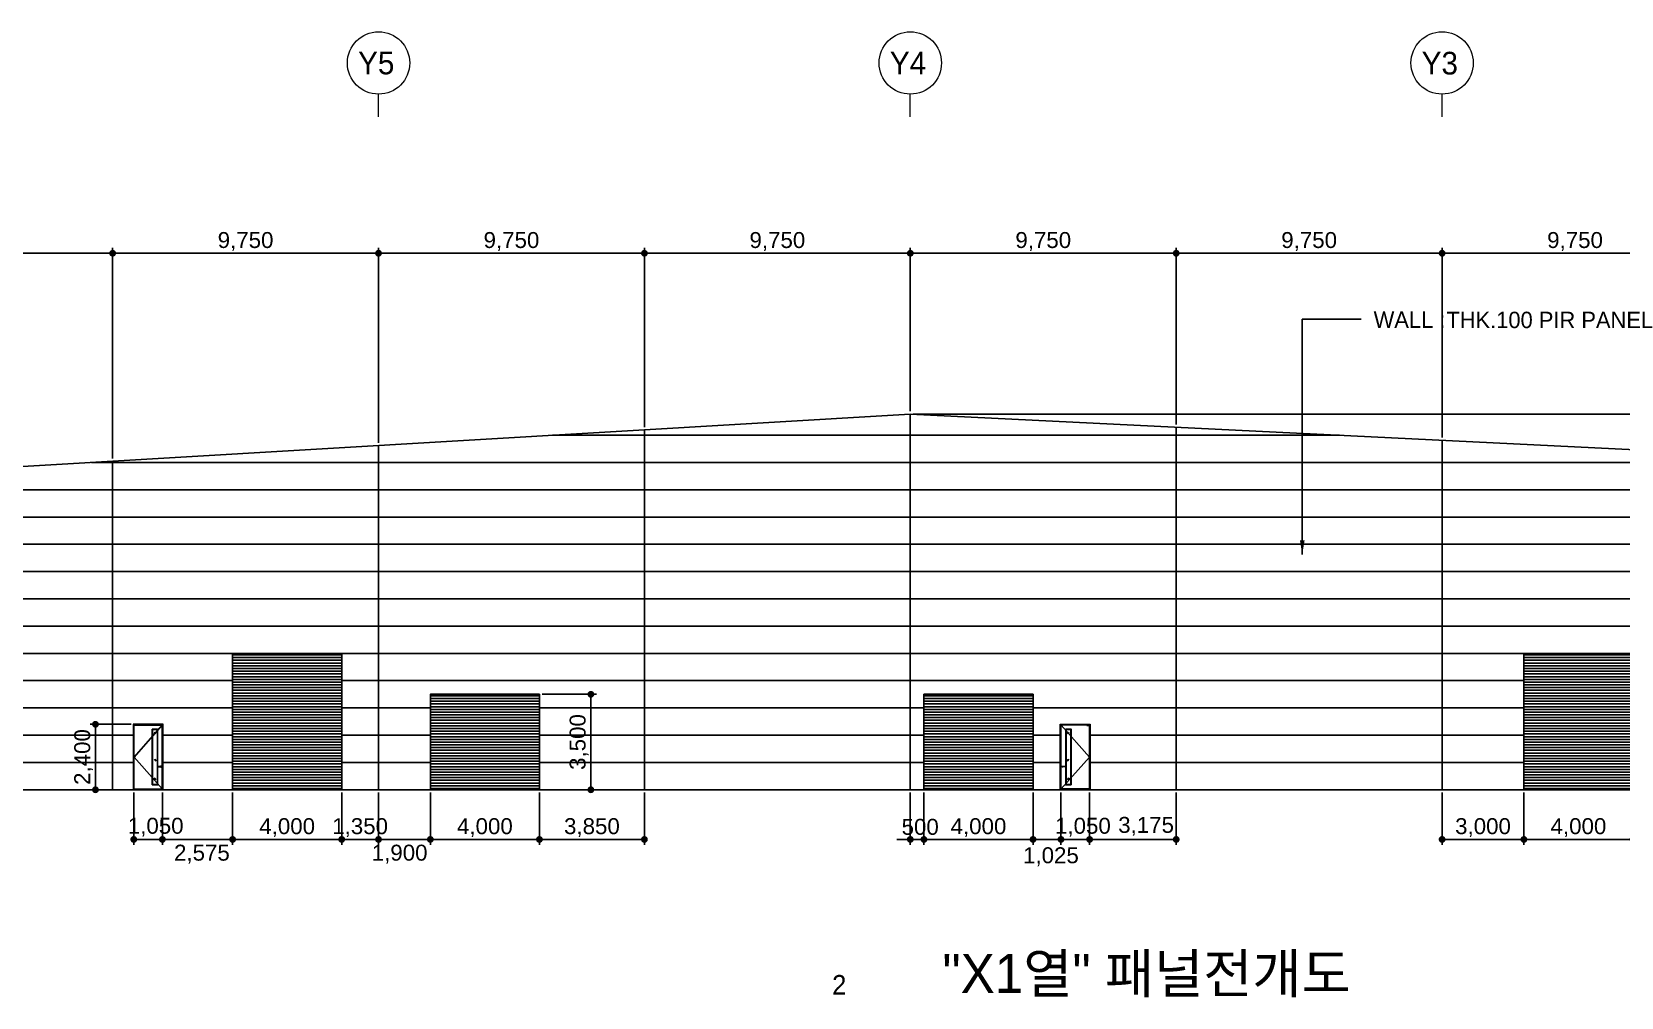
# Model space of a CAD drawing. Header units: millimetres. Extents: x 5734690 to 6791112, y -2208365 to -2031423.
# Drawn here: x 6468614 to 6526896, y -2120454 to -2085056 of the extents above; entities that cross this region are included whole.
import ezdxf
from ezdxf.enums import TextEntityAlignment as Align

# ---------------------------------------------------------------- set-up
doc = ezdxf.new("R2010")
doc.units = ezdxf.units.MM
doc.header["$LTSCALE"] = 1000
doc.linetypes.add('CEN', pattern=[62, 60, -1, 0, -1])
doc.linetypes.add('CONTINOUS', pattern=[0])
doc.layers.get('0').update_dxf_attribs({"lineweight": 9})
doc.layers.get('DEFPOINTS').update_dxf_attribs({"color": 140})
for name, color, linetype in [('3ELEV', 3, 'Continuous'), ('6ELEV', 6, 'Continuous'), ('8', 8, 'Continuous'), ('AA_LEAD', 7, 'Continuous'), ('CEN', 1, 'CEN'), ('DIMM', 4, 'Continuous'), ('E', 15, 'Continuous'), ('PANEL 입면', 5, 'Continuous'), ('PANEL-INT', 4, 'CONTINOUS'), ('PAT', 252, 'Continuous'), ('TEX', 3, 'Continuous'), ('WINDOW', 4, 'Continuous')]:
    doc.layers.add(name, color=color, linetype=linetype)
for name, color, linetype, lineweight in [('7', 7, 'Continuous', 5), ('DOOR', 6, 'Continuous', 13), ('TXT', 7, 'Continuous', 13)]:
    doc.layers.add(name, color=color, linetype=linetype, lineweight=lineweight)
doc.styles.add('HT-400', font='Dotum.ttf', dxfattribs={"height": 800})
doc.styles.add('HY 울릉도L', font='arial.ttf')
doc.styles.get("Standard").update_dxf_attribs({"font": '현대하모니 L.ttf'})
doc.styles.add('돋움', font='Dotum.ttf')
doc.styles.add('현대하모니L', font='')
doc.styles.get('현대하모니L').set_extended_font_data('현대하모니 L')
doc.dimstyles.new('400', dxfattribs={"dimscale": 100, "dimtxt": 5.85, "dimasz": 2.5, "dimexe": 2, "dimexo": 1, "dimgap": 0.8, "dimtad": 1, "dimdec": 0, "dimdsep": 46, "dimlunit": 6, "dimtxsty": 'HY 울릉도L', "dimblk": 'DOT', "dimcen": 2.5, "dimdle": 2, "dimclrd": 1, "dimclre": 1, "dimclrt": 7, "dimadec": 0, "dimazin": 0, "dimtfac": 1, "dimtdec": 0, "dimtix": 1, "dimtmove": 2, "dimatfit": 3, "dimfxl": 1.5, "dimtolj": 1, "dimtzin": 0, "dimarcsym": 0})
doc.dimstyles.new('ISO-25', dxfattribs={"dimtxt": 2.5, "dimasz": 2.5, "dimexe": 1.25, "dimexo": 0.625, "dimtad": 1, "dimtxsty": 'Standard', "dimcen": 2.5, "dimadec": 0, "dimazin": 0, "dimtfac": 1, "dimtmove": 0, "dimatfit": 3, "dimfxl": 1, "dimarcsym": 0})

# ---------------------------------------------------------------- blocks, each defined once
blk = doc.blocks.new('A$C4A1D6DD7')
at = {"layer": '6ELEV', "elevation": 0}
blk.add_lwpolyline([(550, 180), (750, 180), (750, 2220), (550, 2220)], close=True, dxfattribs=at)
at = {"layer": '7'}
for p, q in [((870, 863), (782, 858)), ((782, 842), (870, 837))]:
    blk.add_line(p, q, dxfattribs=at)
for centre, radius, start, end in [((782, 850), 7.88, 90, 270), ((870, 850), 18.1, 223.12493, 136.87507), ((870, 850), 13.2, 270, 90)]:
    blk.add_arc(centre, radius, start, end, dxfattribs=at)
at = {"layer": '8'}
for p, q in [((684, 2045), (628, 2113)), ((664, 2054), (638, 2086)), ((679, 2063), (647, 2101)), ((694, 1049), (638, 1117)), ((674, 1057), (648, 1090)), ((689, 1067), (657, 1105)), ((684, 367), (628, 435)), ((664, 375), (638, 408)), ((679, 385), (647, 423))]:
    blk.add_line(p, q, dxfattribs=at)
at = {"layer": '8', "elevation": 0}
blk.add_lwpolyline([(560, 190), (740, 190), (740, 2210), (560, 2210)], close=True, dxfattribs=at)
at = {"layer": 'DOOR'}
for p, q in [((-24, 2362), (-124, 2362)), ((-120, 0), (-120, 2400)), ((-120, 2370), (920, 2370)), ((-115, 30), (-115, 2370)), ((915, 30), (915, 2370)), ((920, 0), (920, 2400)), ((-24, 26), (-124, 26)), ((-115, 30), (915, 30))]:
    blk.add_line(p, q, dxfattribs=at)
at = {"layer": 'DOOR', "color": 1}
for p, q in [((765, 850), (896, 850)), ((782, 867), (782, 832)), ((870, 876), (870, 824))]:
    blk.add_line(p, q, dxfattribs=at)
at = {"layer": 'DOOR'}
blk.add_lwpolyline([(-150, 0), (950, 0), (950, 2400), (-150, 2400)], close=True, dxfattribs=at)
at = {"layer": 'E', "color": 1}
for p, q in [((920, 2370), (-115, 1200)), ((-115, 1200), (915, 30))]:
    blk.add_line(p, q, dxfattribs=at)
blk = doc.blocks.new('_Dot')
at = {"color": 0, "linetype": 'ByBlock', "lineweight": -2}
blk.add_line((-0.5, 0), (-1, 0), dxfattribs=at)
at = {"color": 0, "linetype": 'ByBlock', "const_width": 0.5}
blk.add_lwpolyline([(-0.25, 0, 1), (0.25, 0, 1)], format="xyb", close=True, dxfattribs=at)
blk = doc.blocks.new('*D341')
at = {"layer": 'DEFPOINTS', "color": 0, "lineweight": -3}
for p in [(6520328, -2093177), (6520328, -2100034), (6530078, -2100514)]:
    blk.add_point(p, dxfattribs=at)
at = {"layer": 'PANEL 입면', "color": 1, "lineweight": -2}
for p, q in [((6520328, -2099934), (6520328, -2092977)), ((6529828, -2093177), (6520578, -2093177)), ((6530078, -2100414), (6530078, -2092977))]:
    blk.add_line(p, q, dxfattribs=at)
at = {"layer": 'PANEL 입면', "color": 1, "lineweight": -2, "xscale": 250, "yscale": 250, "zscale": 250, "rotation": 180}
blk.add_blockref('_Dot', (6520328, -2093177), dxfattribs=at)
at = {"layer": 'PANEL 입면', "color": 1, "lineweight": -2, "xscale": 250, "yscale": 250, "zscale": 250}
blk.add_blockref('_Dot', (6530078, -2093177), dxfattribs=at)
at = {"layer": 'PANEL 입면', "color": 7, "insert": (6525203, -2092746), "char_height": 585, "attachment_point": 5, "style": 'HY 울릉도L'}
blk.add_mtext('\\A1;9,750', dxfattribs=at)
blk = doc.blocks.new('*D342')
at = {"layer": 'DEFPOINTS', "color": 0, "lineweight": -3}
for p in [(6510578, -2093177), (6510578, -2099553), (6520328, -2100034)]:
    blk.add_point(p, dxfattribs=at)
at = {"layer": 'PANEL 입면', "color": 1, "lineweight": -2}
for p, q in [((6510578, -2099453), (6510578, -2092977)), ((6520078, -2093177), (6510828, -2093177)), ((6520328, -2099934), (6520328, -2092977))]:
    blk.add_line(p, q, dxfattribs=at)
at = {"layer": 'PANEL 입면', "color": 1, "lineweight": -2, "xscale": 250, "yscale": 250, "zscale": 250, "rotation": 180}
blk.add_blockref('_Dot', (6510578, -2093177), dxfattribs=at)
at = {"layer": 'PANEL 입면', "color": 1, "lineweight": -2, "xscale": 250, "yscale": 250, "zscale": 250}
blk.add_blockref('_Dot', (6520328, -2093177), dxfattribs=at)
at = {"layer": 'PANEL 입면', "color": 7, "insert": (6515453, -2092746), "char_height": 585, "attachment_point": 5, "style": 'HY 울릉도L'}
blk.add_mtext('\\A1;9,750', dxfattribs=at)
blk = doc.blocks.new('*D343')
at = {"layer": 'DEFPOINTS', "color": 0, "lineweight": -3}
for p in [(6500828, -2093177), (6500828, -2099071), (6510578, -2099553)]:
    blk.add_point(p, dxfattribs=at)
at = {"layer": 'PANEL 입면', "color": 1, "lineweight": -2}
for p, q in [((6500828, -2098971), (6500828, -2092977)), ((6510328, -2093177), (6501078, -2093177)), ((6510578, -2099453), (6510578, -2092977))]:
    blk.add_line(p, q, dxfattribs=at)
at = {"layer": 'PANEL 입면', "color": 1, "lineweight": -2, "xscale": 250, "yscale": 250, "zscale": 250, "rotation": 180}
blk.add_blockref('_Dot', (6500828, -2093177), dxfattribs=at)
at = {"layer": 'PANEL 입면', "color": 1, "lineweight": -2, "xscale": 250, "yscale": 250, "zscale": 250}
blk.add_blockref('_Dot', (6510578, -2093177), dxfattribs=at)
at = {"layer": 'PANEL 입면', "color": 7, "insert": (6505703, -2092746), "char_height": 585, "attachment_point": 5, "style": 'HY 울릉도L'}
blk.add_mtext('\\A1;9,750', dxfattribs=at)
blk = doc.blocks.new('*D344')
at = {"layer": 'DEFPOINTS', "color": 0, "lineweight": -3}
for p in [(6491078, -2093177), (6500828, -2099071), (6491078, -2099648)]:
    blk.add_point(p, dxfattribs=at)
at = {"layer": 'PANEL 입면', "color": 1, "lineweight": -2}
for p, q in [((6491078, -2099548), (6491078, -2092977)), ((6500578, -2093177), (6491328, -2093177)), ((6500828, -2098971), (6500828, -2092977))]:
    blk.add_line(p, q, dxfattribs=at)
at = {"layer": 'PANEL 입면', "color": 1, "lineweight": -2, "xscale": 250, "yscale": 250, "zscale": 250, "rotation": 180}
blk.add_blockref('_Dot', (6491078, -2093177), dxfattribs=at)
at = {"layer": 'PANEL 입면', "color": 1, "lineweight": -2, "xscale": 250, "yscale": 250, "zscale": 250}
blk.add_blockref('_Dot', (6500828, -2093177), dxfattribs=at)
at = {"layer": 'PANEL 입면', "color": 7, "insert": (6495953, -2092746), "char_height": 585, "attachment_point": 5, "style": 'HY 울릉도L'}
blk.add_mtext('\\A1;9,750', dxfattribs=at)
blk = doc.blocks.new('*D345')
at = {"layer": 'DEFPOINTS', "color": 0, "lineweight": -3}
for p in [(6481328, -2093177), (6491078, -2099648), (6481328, -2100225)]:
    blk.add_point(p, dxfattribs=at)
at = {"layer": 'PANEL 입면', "color": 1, "lineweight": -2}
for p, q in [((6481328, -2100125), (6481328, -2092977)), ((6490828, -2093177), (6481578, -2093177)), ((6491078, -2099548), (6491078, -2092977))]:
    blk.add_line(p, q, dxfattribs=at)
at = {"layer": 'PANEL 입면', "color": 1, "lineweight": -2, "xscale": 250, "yscale": 250, "zscale": 250, "rotation": 180}
blk.add_blockref('_Dot', (6481328, -2093177), dxfattribs=at)
at = {"layer": 'PANEL 입면', "color": 1, "lineweight": -2, "xscale": 250, "yscale": 250, "zscale": 250}
blk.add_blockref('_Dot', (6491078, -2093177), dxfattribs=at)
at = {"layer": 'PANEL 입면', "color": 7, "insert": (6486203, -2092746), "char_height": 585, "attachment_point": 5, "style": 'HY 울릉도L'}
blk.add_mtext('\\A1;9,750', dxfattribs=at)
blk = doc.blocks.new('*D346')
at = {"layer": 'DEFPOINTS', "color": 0, "lineweight": -3}
for p in [(6471578, -2093177), (6481328, -2100225), (6471578, -2100802)]:
    blk.add_point(p, dxfattribs=at)
at = {"layer": 'PANEL 입면', "color": 1, "lineweight": -2}
for p, q in [((6471578, -2100702), (6471578, -2092977)), ((6481078, -2093177), (6471828, -2093177)), ((6481328, -2100125), (6481328, -2092977))]:
    blk.add_line(p, q, dxfattribs=at)
at = {"layer": 'PANEL 입면', "color": 1, "lineweight": -2, "xscale": 250, "yscale": 250, "zscale": 250, "rotation": 180}
blk.add_blockref('_Dot', (6471578, -2093177), dxfattribs=at)
at = {"layer": 'PANEL 입면', "color": 1, "lineweight": -2, "xscale": 250, "yscale": 250, "zscale": 250}
blk.add_blockref('_Dot', (6481328, -2093177), dxfattribs=at)
at = {"layer": 'PANEL 입면', "color": 7, "insert": (6476453, -2092746), "char_height": 585, "attachment_point": 5, "style": 'HY 울릉도L'}
blk.add_mtext('\\A1;9,750', dxfattribs=at)
blk = doc.blocks.new('*D347')
at = {"layer": 'DEFPOINTS', "color": 0, "lineweight": -3}
for p in [(6462453, -2093177), (6462453, -2095838), (6471578, -2100802)]:
    blk.add_point(p, dxfattribs=at)
at = {"layer": 'PANEL 입면', "color": 1, "lineweight": -2}
for p, q in [((6462453, -2095738), (6462453, -2092977)), ((6471328, -2093177), (6462703, -2093177)), ((6471578, -2100702), (6471578, -2092977))]:
    blk.add_line(p, q, dxfattribs=at)
at = {"layer": 'PANEL 입면', "color": 1, "lineweight": -2, "xscale": 250, "yscale": 250, "zscale": 250, "rotation": 180}
blk.add_blockref('_Dot', (6462453, -2093177), dxfattribs=at)
at = {"layer": 'PANEL 입면', "color": 1, "lineweight": -2, "xscale": 250, "yscale": 250, "zscale": 250}
blk.add_blockref('_Dot', (6471578, -2093177), dxfattribs=at)
at = {"layer": 'PANEL 입면', "color": 7, "insert": (6467016, -2092746), "char_height": 585, "attachment_point": 5, "style": 'HY 울릉도L'}
blk.add_mtext('\\A1;9,125', dxfattribs=at)
blk = doc.blocks.new('*D363')
at = {"layer": 'DEFPOINTS', "color": 0, "lineweight": -3}
for p in [(6523328, -2112848), (6527328, -2112848), (6527328, -2114669)]:
    blk.add_point(p, dxfattribs=at)
at = {"layer": 'PANEL 입면', "color": 1, "lineweight": -2}
for p, q in [((6523328, -2112948), (6523328, -2114869)), ((6527328, -2112948), (6527328, -2114869)), ((6523578, -2114669), (6527078, -2114669))]:
    blk.add_line(p, q, dxfattribs=at)
at = {"layer": 'PANEL 입면', "color": 1, "lineweight": -2, "xscale": 250, "yscale": 250, "zscale": 250, "rotation": 180}
blk.add_blockref('_Dot', (6523328, -2114669), dxfattribs=at)
at = {"layer": 'PANEL 입면', "color": 1, "lineweight": -2, "xscale": 250, "yscale": 250, "zscale": 250}
blk.add_blockref('_Dot', (6527328, -2114669), dxfattribs=at)
at = {"layer": 'PANEL 입면', "color": 7, "lineweight": -3, "insert": (6525328, -2114237), "char_height": 585, "attachment_point": 5, "style": 'HY 울릉도L'}
blk.add_mtext('\\A1;4,000', dxfattribs=at)
blk = doc.blocks.new('*D364')
at = {"layer": 'DEFPOINTS', "color": 0, "lineweight": -3}
for p in [(6520328, -2112848), (6523328, -2112848), (6523328, -2114669)]:
    blk.add_point(p, dxfattribs=at)
at = {"layer": 'PANEL 입면', "color": 1, "lineweight": -2}
for p, q in [((6520328, -2112948), (6520328, -2114869)), ((6523328, -2112948), (6523328, -2114869)), ((6520578, -2114669), (6523078, -2114669))]:
    blk.add_line(p, q, dxfattribs=at)
at = {"layer": 'PANEL 입면', "color": 1, "lineweight": -2, "xscale": 250, "yscale": 250, "zscale": 250, "rotation": 180}
blk.add_blockref('_Dot', (6520328, -2114669), dxfattribs=at)
at = {"layer": 'PANEL 입면', "color": 1, "lineweight": -2, "xscale": 250, "yscale": 250, "zscale": 250}
blk.add_blockref('_Dot', (6523328, -2114669), dxfattribs=at)
at = {"layer": 'PANEL 입면', "color": 7, "lineweight": -3, "insert": (6521828, -2114237), "char_height": 585, "attachment_point": 5, "style": 'HY 울릉도L'}
blk.add_mtext('\\A1;3,000', dxfattribs=at)
blk = doc.blocks.new('*D365')
at = {"layer": 'DEFPOINTS', "color": 0, "lineweight": -3}
for p in [(6472353, -2112848), (6473403, -2112848), (6473403, -2114669)]:
    blk.add_point(p, dxfattribs=at)
at = {"layer": 'PANEL 입면', "color": 1, "lineweight": -2}
for p, q in [((6472353, -2112948), (6472353, -2114869)), ((6473403, -2112948), (6473403, -2114869)), ((6472603, -2114669), (6473153, -2114669))]:
    blk.add_line(p, q, dxfattribs=at)
at = {"layer": 'PANEL 입면', "color": 1, "lineweight": -2, "xscale": 250, "yscale": 250, "zscale": 250, "rotation": 180}
blk.add_blockref('_Dot', (6472353, -2114669), dxfattribs=at)
at = {"layer": 'PANEL 입면', "color": 1, "lineweight": -2, "xscale": 250, "yscale": 250, "zscale": 250}
blk.add_blockref('_Dot', (6473403, -2114669), dxfattribs=at)
at = {"layer": 'PANEL 입면', "color": 7, "lineweight": -3, "insert": (6473157, -2114222), "char_height": 585, "attachment_point": 5, "style": 'HY 울릉도L'}
blk.add_mtext('\\A1;1,050', dxfattribs=at)
blk = doc.blocks.new('*D366')
at = {"layer": 'DEFPOINTS', "color": 0, "lineweight": -3}
for p in [(6473403, -2112848), (6475978, -2112848), (6475978, -2114669)]:
    blk.add_point(p, dxfattribs=at)
at = {"layer": 'PANEL 입면', "color": 1, "lineweight": -2}
for p, q in [((6473403, -2112948), (6473403, -2114869)), ((6475978, -2112948), (6475978, -2114869)), ((6473653, -2114669), (6475728, -2114669))]:
    blk.add_line(p, q, dxfattribs=at)
at = {"layer": 'PANEL 입면', "color": 1, "lineweight": -2, "xscale": 250, "yscale": 250, "zscale": 250, "rotation": 180}
blk.add_blockref('_Dot', (6473403, -2114669), dxfattribs=at)
at = {"layer": 'PANEL 입면', "color": 1, "lineweight": -2, "xscale": 250, "yscale": 250, "zscale": 250}
blk.add_blockref('_Dot', (6475978, -2114669), dxfattribs=at)
at = {"layer": 'PANEL 입면', "color": 7, "lineweight": -3, "insert": (6474852, -2115209), "char_height": 585, "attachment_point": 5, "style": 'HY 울릉도L'}
blk.add_mtext('\\A1;2,575', dxfattribs=at)
blk = doc.blocks.new('*D367')
at = {"layer": 'DEFPOINTS', "color": 0, "lineweight": -3}
for p in [(6475978, -2112848), (6479978, -2112848), (6479978, -2114669)]:
    blk.add_point(p, dxfattribs=at)
at = {"layer": 'PANEL 입면', "color": 1, "lineweight": -2}
for p, q in [((6475978, -2112948), (6475978, -2114869)), ((6479978, -2112948), (6479978, -2114869)), ((6476228, -2114669), (6479728, -2114669))]:
    blk.add_line(p, q, dxfattribs=at)
at = {"layer": 'PANEL 입면', "color": 1, "lineweight": -2, "xscale": 250, "yscale": 250, "zscale": 250, "rotation": 180}
blk.add_blockref('_Dot', (6475978, -2114669), dxfattribs=at)
at = {"layer": 'PANEL 입면', "color": 1, "lineweight": -2, "xscale": 250, "yscale": 250, "zscale": 250}
blk.add_blockref('_Dot', (6479978, -2114669), dxfattribs=at)
at = {"layer": 'PANEL 입면', "color": 7, "lineweight": -3, "insert": (6477978, -2114237), "char_height": 585, "attachment_point": 5, "style": 'HY 울릉도L'}
blk.add_mtext('\\A1;4,000', dxfattribs=at)
blk = doc.blocks.new('*D368')
at = {"layer": 'DEFPOINTS', "color": 0, "lineweight": -3}
for p in [(6479978, -2112848), (6481328, -2112848), (6481328, -2114669)]:
    blk.add_point(p, dxfattribs=at)
at = {"layer": 'PANEL 입면', "color": 1, "lineweight": -2}
for p, q in [((6479978, -2112948), (6479978, -2114869)), ((6481328, -2112948), (6481328, -2114869)), ((6479728, -2114669), (6479478, -2114669)), ((6479978, -2114669), (6481328, -2114669)), ((6481578, -2114669), (6481828, -2114669))]:
    blk.add_line(p, q, dxfattribs=at)
at = {"layer": 'PANEL 입면', "color": 1, "lineweight": -2, "xscale": 250, "yscale": 250, "zscale": 250}
blk.add_blockref('_Dot', (6479978, -2114669), dxfattribs=at)
at = {"layer": 'PANEL 입면', "color": 1, "lineweight": -2, "xscale": 250, "yscale": 250, "zscale": 250, "rotation": 180}
blk.add_blockref('_Dot', (6481328, -2114669), dxfattribs=at)
at = {"layer": 'PANEL 입면', "color": 7, "lineweight": -3, "insert": (6480653, -2114237), "char_height": 585, "attachment_point": 5, "style": 'HY 울릉도L'}
blk.add_mtext('\\A1;1,350', dxfattribs=at)
blk = doc.blocks.new('*D369')
at = {"layer": 'DEFPOINTS', "color": 0, "lineweight": -3}
for p in [(6481328, -2112848), (6483228, -2112848), (6483228, -2114669)]:
    blk.add_point(p, dxfattribs=at)
at = {"layer": 'PANEL 입면', "color": 1, "lineweight": -2}
for p, q in [((6481328, -2112948), (6481328, -2114869)), ((6483228, -2112948), (6483228, -2114869)), ((6481578, -2114669), (6482978, -2114669))]:
    blk.add_line(p, q, dxfattribs=at)
at = {"layer": 'PANEL 입면', "color": 1, "lineweight": -2, "xscale": 250, "yscale": 250, "zscale": 250, "rotation": 180}
blk.add_blockref('_Dot', (6481328, -2114669), dxfattribs=at)
at = {"layer": 'PANEL 입면', "color": 1, "lineweight": -2, "xscale": 250, "yscale": 250, "zscale": 250}
blk.add_blockref('_Dot', (6483228, -2114669), dxfattribs=at)
at = {"layer": 'PANEL 입면', "color": 7, "lineweight": -3, "insert": (6482102, -2115209), "char_height": 585, "attachment_point": 5, "style": 'HY 울릉도L'}
blk.add_mtext('\\A1;1,900', dxfattribs=at)
blk = doc.blocks.new('*D370')
at = {"layer": 'DEFPOINTS', "color": 0, "lineweight": -3}
for p in [(6483228, -2112848), (6487228, -2112848), (6487228, -2114669)]:
    blk.add_point(p, dxfattribs=at)
at = {"layer": 'PANEL 입면', "color": 1, "lineweight": -2}
for p, q in [((6483228, -2112948), (6483228, -2114869)), ((6487228, -2112948), (6487228, -2114869)), ((6483478, -2114669), (6486978, -2114669))]:
    blk.add_line(p, q, dxfattribs=at)
at = {"layer": 'PANEL 입면', "color": 1, "lineweight": -2, "xscale": 250, "yscale": 250, "zscale": 250, "rotation": 180}
blk.add_blockref('_Dot', (6483228, -2114669), dxfattribs=at)
at = {"layer": 'PANEL 입면', "color": 1, "lineweight": -2, "xscale": 250, "yscale": 250, "zscale": 250}
blk.add_blockref('_Dot', (6487228, -2114669), dxfattribs=at)
at = {"layer": 'PANEL 입면', "color": 7, "lineweight": -3, "insert": (6485228, -2114237), "char_height": 585, "attachment_point": 5, "style": 'HY 울릉도L'}
blk.add_mtext('\\A1;4,000', dxfattribs=at)
blk = doc.blocks.new('*D371')
at = {"layer": 'DEFPOINTS', "color": 0, "lineweight": -3}
for p in [(6487228, -2112848), (6491078, -2112848), (6491078, -2114669)]:
    blk.add_point(p, dxfattribs=at)
at = {"layer": 'PANEL 입면', "color": 1, "lineweight": -2}
for p, q in [((6487228, -2112948), (6487228, -2114869)), ((6491078, -2112948), (6491078, -2114869)), ((6487478, -2114669), (6490828, -2114669))]:
    blk.add_line(p, q, dxfattribs=at)
at = {"layer": 'PANEL 입면', "color": 1, "lineweight": -2, "xscale": 250, "yscale": 250, "zscale": 250, "rotation": 180}
blk.add_blockref('_Dot', (6487228, -2114669), dxfattribs=at)
at = {"layer": 'PANEL 입면', "color": 1, "lineweight": -2, "xscale": 250, "yscale": 250, "zscale": 250}
blk.add_blockref('_Dot', (6491078, -2114669), dxfattribs=at)
at = {"layer": 'PANEL 입면', "color": 7, "lineweight": -3, "insert": (6489153, -2114237), "char_height": 585, "attachment_point": 5, "style": 'HY 울릉도L'}
blk.add_mtext('\\A1;3,850', dxfattribs=at)
blk = doc.blocks.new('*D372')
at = {"layer": 'DEFPOINTS', "color": 0, "lineweight": -3}
for p in [(6506353, -2112848), (6507403, -2112848), (6507403, -2114669)]:
    blk.add_point(p, dxfattribs=at)
at = {"layer": 'PANEL 입면', "color": 1, "lineweight": -2}
for p, q in [((6506353, -2112948), (6506353, -2114869)), ((6507403, -2112948), (6507403, -2114869)), ((6506603, -2114669), (6507153, -2114669))]:
    blk.add_line(p, q, dxfattribs=at)
at = {"layer": 'PANEL 입면', "color": 1, "lineweight": -2, "xscale": 250, "yscale": 250, "zscale": 250, "rotation": 180}
blk.add_blockref('_Dot', (6506353, -2114669), dxfattribs=at)
at = {"layer": 'PANEL 입면', "color": 1, "lineweight": -2, "xscale": 250, "yscale": 250, "zscale": 250}
blk.add_blockref('_Dot', (6507403, -2114669), dxfattribs=at)
at = {"layer": 'PANEL 입면', "color": 7, "lineweight": -3, "insert": (6507157, -2114222), "char_height": 585, "attachment_point": 5, "style": 'HY 울릉도L'}
blk.add_mtext('\\A1;1,050', dxfattribs=at)
blk = doc.blocks.new('*D373')
at = {"layer": 'DEFPOINTS', "color": 0, "lineweight": -3}
for p in [(6507403, -2112848), (6510578, -2112848), (6510578, -2114669)]:
    blk.add_point(p, dxfattribs=at)
at = {"layer": 'PANEL 입면', "color": 1, "lineweight": -2}
for p, q in [((6507403, -2112948), (6507403, -2114869)), ((6510578, -2112948), (6510578, -2114869)), ((6507653, -2114669), (6510328, -2114669))]:
    blk.add_line(p, q, dxfattribs=at)
at = {"layer": 'PANEL 입면', "color": 1, "lineweight": -2, "xscale": 250, "yscale": 250, "zscale": 250, "rotation": 180}
blk.add_blockref('_Dot', (6507403, -2114669), dxfattribs=at)
at = {"layer": 'PANEL 입면', "color": 1, "lineweight": -2, "xscale": 250, "yscale": 250, "zscale": 250}
blk.add_blockref('_Dot', (6510578, -2114669), dxfattribs=at)
at = {"layer": 'PANEL 입면', "color": 7, "lineweight": -3, "insert": (6509474, -2114190), "char_height": 585, "attachment_point": 5, "style": 'HY 울릉도L'}
blk.add_mtext('\\A1;3,175', dxfattribs=at)
blk = doc.blocks.new('*D374')
at = {"layer": 'DEFPOINTS', "color": 0, "lineweight": -3}
for p in [(6505328, -2112848), (6506353, -2112848), (6506353, -2114669)]:
    blk.add_point(p, dxfattribs=at)
at = {"layer": 'PANEL 입면', "color": 1, "lineweight": -2}
for p, q in [((6505328, -2112948), (6505328, -2114869)), ((6506353, -2112948), (6506353, -2114869)), ((6505578, -2114669), (6506103, -2114669))]:
    blk.add_line(p, q, dxfattribs=at)
at = {"layer": 'PANEL 입면', "color": 1, "lineweight": -2, "xscale": 250, "yscale": 250, "zscale": 250, "rotation": 180}
blk.add_blockref('_Dot', (6505328, -2114669), dxfattribs=at)
at = {"layer": 'PANEL 입면', "color": 1, "lineweight": -2, "xscale": 250, "yscale": 250, "zscale": 250}
blk.add_blockref('_Dot', (6506353, -2114669), dxfattribs=at)
at = {"layer": 'PANEL 입면', "color": 7, "lineweight": -3, "insert": (6505985, -2115304), "char_height": 585, "attachment_point": 5, "style": 'HY 울릉도L'}
blk.add_mtext('\\A1;1,025', dxfattribs=at)
blk = doc.blocks.new('*D375')
at = {"layer": 'DEFPOINTS', "color": 0, "lineweight": -3}
for p in [(6500828, -2112848), (6501328, -2112848), (6501328, -2114669)]:
    blk.add_point(p, dxfattribs=at)
at = {"layer": 'PANEL 입면', "color": 1, "lineweight": -2}
for p, q in [((6500828, -2112948), (6500828, -2114869)), ((6501328, -2112948), (6501328, -2114869)), ((6500578, -2114669), (6500328, -2114669)), ((6500828, -2114669), (6501328, -2114669)), ((6501578, -2114669), (6501828, -2114669))]:
    blk.add_line(p, q, dxfattribs=at)
at = {"layer": 'PANEL 입면', "color": 1, "lineweight": -2, "xscale": 250, "yscale": 250, "zscale": 250}
blk.add_blockref('_Dot', (6500828, -2114669), dxfattribs=at)
at = {"layer": 'PANEL 입면', "color": 1, "lineweight": -2, "xscale": 250, "yscale": 250, "zscale": 250, "rotation": 180}
blk.add_blockref('_Dot', (6501328, -2114669), dxfattribs=at)
at = {"layer": 'PANEL 입면', "color": 7, "lineweight": -3, "insert": (6501190, -2114211), "char_height": 585, "attachment_point": 5, "style": 'HY 울릉도L'}
blk.add_mtext('\\A1;500', dxfattribs=at)
blk = doc.blocks.new('*D376')
at = {"layer": 'DEFPOINTS', "color": 0, "lineweight": -3}
for p in [(6501328, -2112848), (6505328, -2112848), (6505328, -2114669)]:
    blk.add_point(p, dxfattribs=at)
at = {"layer": 'PANEL 입면', "color": 1, "lineweight": -2}
for p, q in [((6501328, -2112948), (6501328, -2114869)), ((6505328, -2112948), (6505328, -2114869)), ((6501578, -2114669), (6505078, -2114669))]:
    blk.add_line(p, q, dxfattribs=at)
at = {"layer": 'PANEL 입면', "color": 1, "lineweight": -2, "xscale": 250, "yscale": 250, "zscale": 250, "rotation": 180}
blk.add_blockref('_Dot', (6501328, -2114669), dxfattribs=at)
at = {"layer": 'PANEL 입면', "color": 1, "lineweight": -2, "xscale": 250, "yscale": 250, "zscale": 250}
blk.add_blockref('_Dot', (6505328, -2114669), dxfattribs=at)
at = {"layer": 'PANEL 입면', "color": 7, "lineweight": -3, "insert": (6503328, -2114237), "char_height": 585, "attachment_point": 5, "style": 'HY 울릉도L'}
blk.add_mtext('\\A1;4,000', dxfattribs=at)
blk = doc.blocks.new('*D377')
at = {"layer": 'DEFPOINTS', "color": 0, "lineweight": -3}
for p in [(6472353, -2110448), (6470949, -2112848), (6472353, -2112848)]:
    blk.add_point(p, dxfattribs=at)
at = {"layer": 'PANEL 입면', "color": 1, "lineweight": -2}
for p, q in [((6472253, -2110448), (6470749, -2110448)), ((6470949, -2110698), (6470949, -2112598)), ((6472253, -2112848), (6470749, -2112848))]:
    blk.add_line(p, q, dxfattribs=at)
at = {"layer": 'PANEL 입면', "color": 1, "lineweight": -2, "xscale": 250, "yscale": 250, "zscale": 250}
for p, rotation in [((6470949, -2110448), 90), ((6470949, -2112848), 270)]:
    blk.add_blockref('_Dot', p, dxfattribs=dict(at, rotation=rotation))
at = {"layer": 'PANEL 입면', "color": 7, "lineweight": -3, "insert": (6470517, -2111648), "char_height": 585, "attachment_point": 5, "rotation": 90, "style": 'HY 울릉도L'}
blk.add_mtext('\\A1;2,400', dxfattribs=at)
blk = doc.blocks.new('*D378')
at = {"layer": 'DEFPOINTS', "color": 0, "lineweight": -3}
for p in [(6487228, -2109348), (6489115, -2109348), (6487228, -2112848)]:
    blk.add_point(p, dxfattribs=at)
at = {"layer": 'PANEL 입면', "color": 1, "lineweight": -2}
for p, q in [((6487328, -2109348), (6489315, -2109348)), ((6489115, -2112598), (6489115, -2109598)), ((6487328, -2112848), (6489315, -2112848))]:
    blk.add_line(p, q, dxfattribs=at)
at = {"layer": 'PANEL 입면', "color": 1, "lineweight": -2, "xscale": 250, "yscale": 250, "zscale": 250}
for p, rotation in [((6489115, -2109348), 90), ((6489115, -2112848), 270)]:
    blk.add_blockref('_Dot', p, dxfattribs=dict(at, rotation=rotation))
at = {"layer": 'PANEL 입면', "color": 7, "lineweight": -3, "insert": (6488683, -2111098), "char_height": 585, "attachment_point": 5, "rotation": 90, "style": 'HY 울릉도L'}
blk.add_mtext('\\A1;3,500', dxfattribs=at)
blk = doc.blocks.new('*D382')
at = {"layer": 'DEFPOINTS', "color": 0, "lineweight": -3}
for p in [(6500828, -2099071), (6562747, -2099071), (6559967, -2101988)]:
    blk.add_point(p, dxfattribs=at)
at = {"layer": 'PANEL 입면', "color": 1, "lineweight": -2}
for p, q in [((6500928, -2099071), (6562947, -2099071)), ((6562747, -2101738), (6562747, -2099321)), ((6560067, -2101988), (6562947, -2101988))]:
    blk.add_line(p, q, dxfattribs=at)
at = {"layer": 'PANEL 입면', "color": 1, "lineweight": -2, "xscale": 250, "yscale": 250, "zscale": 250}
for p, rotation in [((6562747, -2099071), 90), ((6562747, -2101988), 270)]:
    blk.add_blockref('_Dot', p, dxfattribs=dict(at, rotation=rotation))
at = {"layer": 'PANEL 입면', "color": 7, "insert": (6562315, -2100529), "char_height": 585, "attachment_point": 5, "rotation": 90, "style": 'HY 울릉도L'}
blk.add_mtext('\\A1;2,917', dxfattribs=at)

msp = doc.modelspace()

# ---------------------------------------------------------------- hatches: boundary and pattern name
at = {"layer": 'PAT'}
h = msp.add_hatch(dxfattribs=at)
h.set_pattern_fill('_USER', color=256, scale=100, angle=180, pattern_type=0)
h.set_pattern_definition([(180, (709808.49, -4217601.6), (0, 100), [])])
h.paths.add_polyline_path([(6475978.2, -2112847.8), (6475978.2, -2107847.8), (6479978.2, -2107847.8), (6479978.2, -2112847.8)])
h = msp.add_hatch(dxfattribs=at)
h.set_pattern_fill('_USER', color=256, scale=100, angle=180, pattern_type=0)
h.set_pattern_definition([(180, (755658.99, -4217601.6), (0, 100), [])])
h.paths.add_polyline_path([(6523328.2, -2112847.8), (6523328.2, -2107847.8), (6527328.2, -2107847.8), (6527328.2, -2112847.8)])
h = msp.add_hatch(dxfattribs=at)
h.set_pattern_fill('_USER', color=256, scale=100, angle=180, pattern_type=0)
h.set_pattern_definition([(180, (717058.49, -4217601.6), (0, 100), [])])
h.paths.add_polyline_path([(6483228.2, -2112847.8), (6483228.2, -2109347.8), (6487228.2, -2109347.8), (6487228.2, -2112847.8)])
h = msp.add_hatch(dxfattribs=at)
h.set_pattern_fill('_USER', color=256, scale=100, angle=180, pattern_type=0)
h.set_pattern_definition([(180, (734158.99, -4217601.6), (0, 100), [])])
h.paths.add_polyline_path([(6501328.2, -2112847.8), (6501328.2, -2109347.8), (6505328.2, -2109347.8), (6505328.2, -2112847.8)])

# ---------------------------------------------------------------- linework, layer by layer
for p, q in [((6481328.2, -2088172.7), (6481328.2, -2087342.5)), ((6500828.2, -2088172.7), (6500828.2, -2087342.5)), ((6520328.2, -2088172.7), (6520328.2, -2087342.5))]:
    msp.add_line(p, q)
for centre in [(6481328.3, -2086199.4), (6500828.3, -2086199.4), (6520328.3, -2086199.4)]:
    msp.add_circle(centre, 1143.1)
at = {"layer": '3ELEV', "color": 2}
msp.add_lwpolyline([(6500828.2, -2099071.8), (6559978.2, -2101987.8), (6559978.2, -2112847.8), (6559828.2, -2112847.8), (6451328.2, -2112847.8), (6451178.2, -2112847.8), (6451178.2, -2096395.1), (6462453.2, -2095837.8), (6462453.2, -2101342.2), (6500828.2, -2099071.1)], dxfattribs=at)
at = {"layer": 'CEN'}
msp.add_line((6567326.5, -2112847.8), (6445920.5, -2112847.8), dxfattribs=at)
at = {"layer": 'PANEL-INT', "lineweight": -3}
for p, q in [((6500828.2, -2099071.1), (6500828.2, -2112847.8)), ((6491078.2, -2099648.1), (6491078.2, -2112847.8)), ((6510578.2, -2099552.6), (6510578.2, -2112847.8)), ((6481328.2, -2100225.1), (6481328.2, -2112847.8)), ((6520328.2, -2100033.5), (6520328.2, -2112847.8)), ((6471578.2, -2100802.2), (6471578.2, -2112847.8))]:
    msp.add_line(p, q, dxfattribs=at)
at = {"layer": 'PAT'}
for p, q in [((6487704, -2099847.8), (6516562.8, -2099847.8)), ((6470807.5, -2100847.8), (6536838.7, -2100847.8)), ((6451178.2, -2101847.8), (6557114.6, -2101847.8)), ((6451178.2, -2102847.8), (6559978.2, -2102847.8)), ((6451178.2, -2103847.8), (6559978.2, -2103847.8)), ((6451178.2, -2104847.8), (6559978.2, -2104847.8)), ((6451178.2, -2105847.8), (6559978.2, -2105847.8)), ((6451178.2, -2106847.8), (6559978.2, -2106847.8)), ((6451178.2, -2107847.8), (6559978.2, -2107847.8)), ((6451178.2, -2108847.8), (6475978.2, -2108847.8)), ((6479978.2, -2108847.8), (6523328.2, -2108847.8)), ((6451178.2, -2109847.8), (6475978.2, -2109847.8)), ((6479978.2, -2109847.8), (6483228.2, -2109847.8)), ((6487228.2, -2109847.8), (6501328.2, -2109847.8)), ((6505328.2, -2109847.8), (6523328.2, -2109847.8)), ((6451178.2, -2110847.8), (6472378.2, -2110847.8)), ((6473428.2, -2110847.8), (6475978.2, -2110847.8)), ((6479978.2, -2110847.8), (6483228.2, -2110847.8)), ((6487228.2, -2110847.8), (6501328.2, -2110847.8)), ((6505328.2, -2110847.8), (6506328.2, -2110847.8)), ((6507428.2, -2110847.8), (6523328.2, -2110847.8)), ((6451178.2, -2111847.8), (6472378.2, -2111847.8)), ((6473428.2, -2111847.8), (6475978.2, -2111847.8)), ((6479978.2, -2111847.8), (6483228.2, -2111847.8)), ((6487228.2, -2111847.8), (6501328.2, -2111847.8)), ((6505328.2, -2111847.8), (6506353.2, -2111847.8)), ((6507428.2, -2111847.8), (6520128.2, -2111847.8)), ((6519853.2, -2111847.8), (6523328.2, -2111847.8))]:
    msp.add_line(p, q, dxfattribs=at)
at = {"layer": 'WINDOW'}
for points in [[(6479978.2, -2112847.8), (6475978.2, -2112847.8), (6475978.2, -2107847.8), (6479978.2, -2107847.8)], [(6527328.2, -2112847.8), (6523328.2, -2112847.8), (6523328.2, -2107847.8), (6527328.2, -2107847.8)], [(6487228.2, -2112847.8), (6483228.2, -2112847.8), (6483228.2, -2109347.8), (6487228.2, -2109347.8)], [(6505328.2, -2112847.8), (6501328.2, -2112847.8), (6501328.2, -2109347.8), (6505328.2, -2109347.8)]]:
    msp.add_lwpolyline(points, close=True, dxfattribs=at)

# ---------------------------------------------------------------- block references
msp.add_blockref('A$C4A1D6DD7', (6472478.2, -2112847.8))
at = {"xscale": -1}
msp.add_blockref('A$C4A1D6DD7', (6507278.2, -2112847.8), dxfattribs=at)

# ---------------------------------------------------------------- texts
at = {"layer": 'DIMM', "style": '돋움'}
for s, p in [('Y5', (6481244.9, -2086206.1)), ('Y4', (6500744.9, -2086206.1)), ('Y3', (6520244.9, -2086206.1))]:
    msp.add_text(s, height=831.35, rotation=359.997572, dxfattribs=at).set_placement(p, align=Align.MIDDLE)
at = {"layer": 'TEX', "style": 'HT-400'}
msp.add_text('"X1열" 패널전개도', height=1436.571, dxfattribs=at).set_placement((6502006.7, -2120301.5))
at = {"layer": 'TEX', "color": 7, "style": 'HT-400'}
msp.add_text('2', height=718.3, dxfattribs=at).set_placement((6497961.1, -2120359.6))
at = {"layer": 'TXT', "color": 3, "style": '현대하모니L'}
for s, p in [('WALL :', (6520448.8, -2095911.9)), ('THK.100 PIR PANEL', (6528065.5, -2095920))]:
    msp.add_text(s, height=600, dxfattribs=at).set_placement(p, align=Align.RIGHT)

# ---------------------------------------------------------------- dimensions: what is measured, and where the dimension line sits
at = {"layer": 'PANEL 입면'}
for base, p1, p2, angle, picture, middle in [((6462453.2, -2093177.4), (6471578.2, -2100802.2), (6462453.2, -2095837.8), 180, '*D347', (6467015.7, -2092745.8)), ((6471578.2, -2093177.4), (6481328.2, -2100225.1), (6471578.2, -2100802.2), 180, '*D346', (6476453.2, -2092745.8)), ((6481328.2, -2093177.4), (6491078.2, -2099648.1), (6481328.2, -2100225.1), 180, '*D345', (6486203.2, -2092745.8)), ((6491078.2, -2093177.4), (6500828.2, -2099071.1), (6491078.2, -2099648.1), 180, '*D344', (6495953.2, -2092745.8)), ((6500828.2, -2093177.4), (6510578.2, -2099552.6), (6500828.2, -2099071.1), 180, '*D343', (6505703.2, -2092745.8)), ((6510578.2, -2093177.4), (6520328.2, -2100033.5), (6510578.2, -2099552.6), 180, '*D342', (6515453.2, -2092745.8)), ((6520328.2, -2093177.4), (6530078.2, -2100514.4), (6520328.2, -2100033.5), 180, '*D341', (6525203.2, -2092745.8)), ((6562746.8, -2099071.1), (6559967.1, -2101987.8), (6500828.2, -2099071.1), 90, '*D382', (6562315.3, -2100529.4))]:
    dim = msp.add_linear_dim(base=base, p1=p1, p2=p2, angle=angle, dimstyle='400', dxfattribs=at)
    dim.commit()
    dim.dimension.update_dxf_attribs({"geometry": picture, "text_midpoint": middle})
at = {"layer": 'PANEL 입면', "lineweight": -3}
for base, p1, p2, picture, middle in [((6489114.7, -2109347.8), (6487228.2, -2112847.8), (6487228.2, -2109347.8), '*D378', (6488683.1, -2111097.8)), ((6470948.6, -2112847.8), (6472353.2, -2110447.8), (6472353.2, -2112847.8), '*D377', (6470517, -2111647.8))]:
    dim = msp.add_linear_dim(base=base, p1=p1, p2=p2, angle=90, dimstyle='400', dxfattribs=at)
    dim.commit()
    dim.dimension.update_dxf_attribs({"geometry": picture, "text_midpoint": middle})
for base, p1, p2, picture, middle in [((6473403.2, -2114668.7), (6472353.2, -2112847.8), (6473403.2, -2112847.8), '*D365', (6473157.2, -2114221.8)), ((6475978.2, -2114668.7), (6473403.2, -2112847.8), (6475978.2, -2112847.8), '*D366', (6474852.2, -2115208.7)), ((6483228.2, -2114668.7), (6481328.2, -2112847.8), (6483228.2, -2112847.8), '*D369', (6482102.2, -2115208.7)), ((6501328.2, -2114668.7), (6500828.2, -2112847.8), (6501328.2, -2112847.8), '*D375', (6501189.9, -2114210.5)), ((6506353.2, -2114668.7), (6505328.2, -2112847.8), (6506353.2, -2112847.8), '*D374', (6505985.1, -2115303.9)), ((6507403.2, -2114668.7), (6506353.2, -2112847.8), (6507403.2, -2112847.8), '*D372', (6507157.2, -2114221.8)), ((6510578.2, -2114668.7), (6507403.2, -2112847.8), (6510578.2, -2112847.8), '*D373', (6509473.8, -2114190.2))]:
    dim = msp.add_linear_dim(base=base, p1=p1, p2=p2, dimstyle='400', dxfattribs=at)
    dim.commit()
    dim.dimension.update_dxf_attribs({"geometry": picture, "text_midpoint": middle, "dimtype": 160})
for base, p1, p2, picture, middle in [((6479978.2, -2114668.7), (6475978.2, -2112847.8), (6479978.2, -2112847.8), '*D367', (6477978.2, -2114237.1)), ((6481328.2, -2114668.7), (6479978.2, -2112847.8), (6481328.2, -2112847.8), '*D368', (6480653.2, -2114237.1)), ((6487228.2, -2114668.7), (6483228.2, -2112847.8), (6487228.2, -2112847.8), '*D370', (6485228.2, -2114237.1)), ((6491078.2, -2114668.7), (6487228.2, -2112847.8), (6491078.2, -2112847.8), '*D371', (6489153.2, -2114237.1)), ((6505328.2, -2114668.7), (6501328.2, -2112847.8), (6505328.2, -2112847.8), '*D376', (6503328.2, -2114237.1)), ((6523328.2, -2114668.7), (6520328.2, -2112847.8), (6523328.2, -2112847.8), '*D364', (6521828.2, -2114237.1)), ((6527328.2, -2114668.7), (6523328.2, -2112847.8), (6527328.2, -2112847.8), '*D363', (6525328.2, -2114237.1))]:
    dim = msp.add_linear_dim(base=base, p1=p1, p2=p2, dimstyle='400', dxfattribs=at)
    dim.commit()
    dim.dimension.update_dxf_attribs({"geometry": picture, "text_midpoint": middle})

# ---------------------------------------------------------------- leaders
at = {"layer": 'AA_LEAD', "color": 6}
msp.add_leader([(6515200.4, -2104222.8), (6515200.4, -2095593.8), (6517357.5, -2095593.8)], dimstyle='ISO-25', override={"dimscale": 400, "dimasz": 1.3}, dxfattribs=at)

doc.saveas('drawing.dxf')
